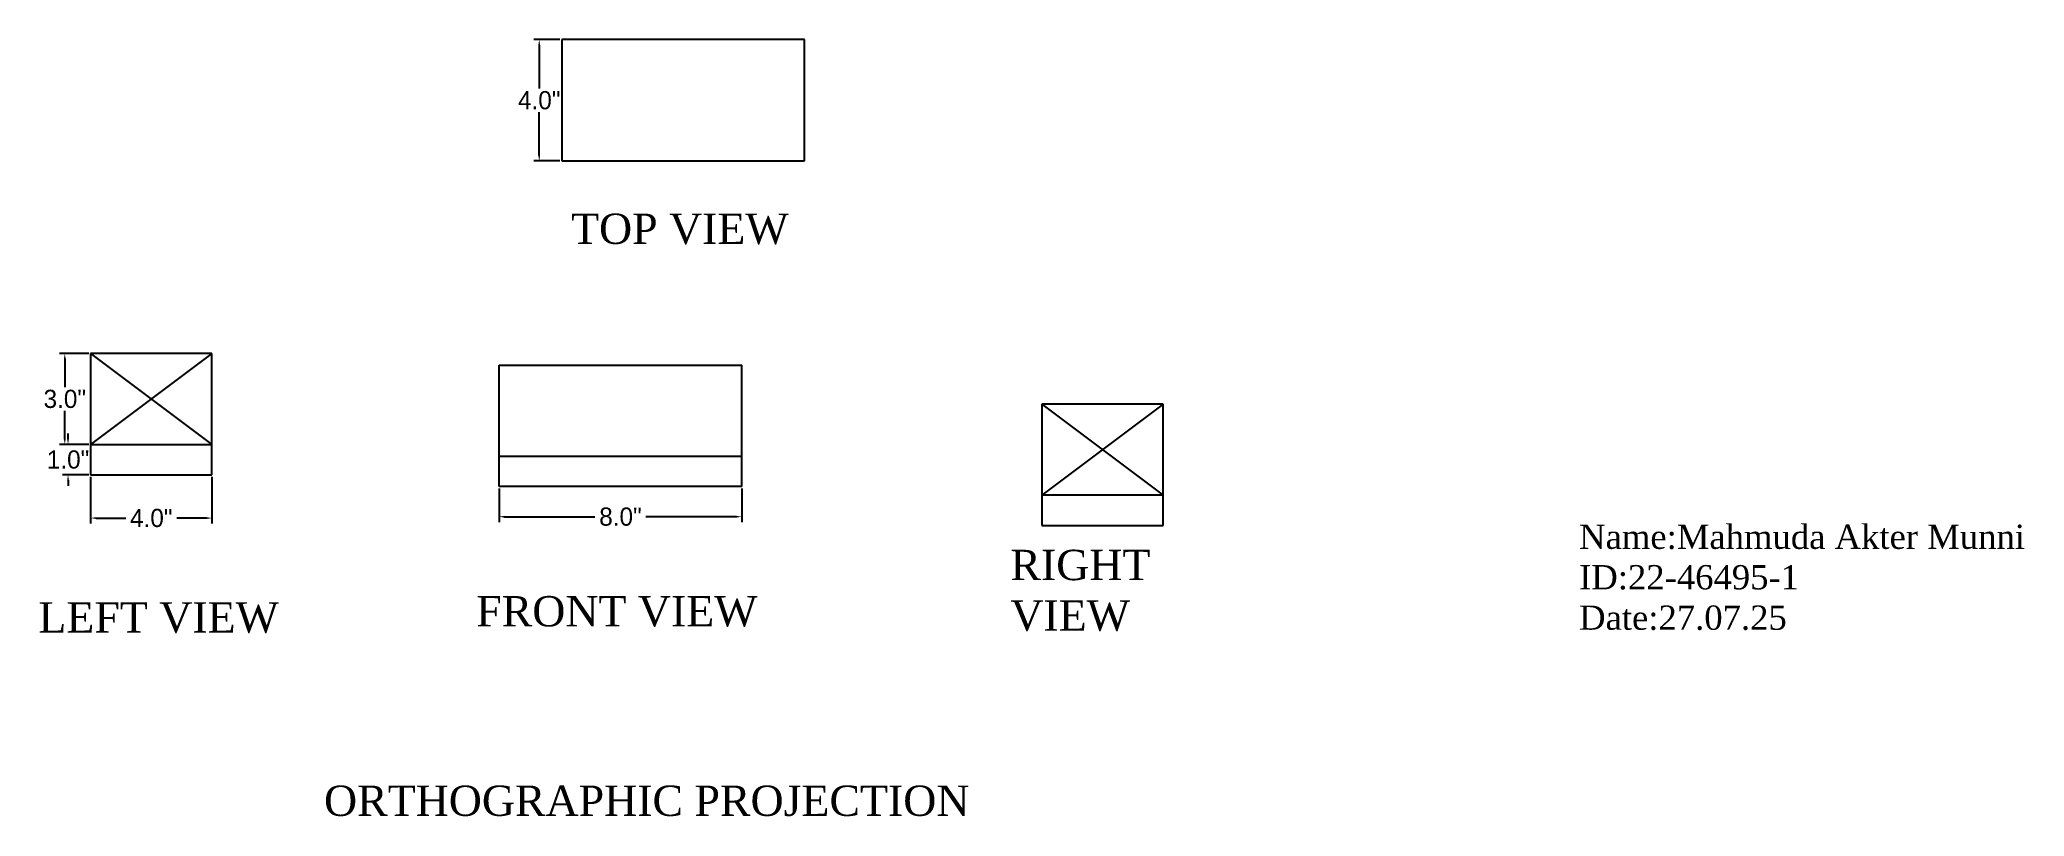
# Model space of a CAD drawing. Header units: inches. Extents: x 56.3 to 121.8, y 16.2 to 41.8.
import ezdxf

# ---------------------------------------------------------------- set-up
doc = ezdxf.new("R2010")
doc.units = ezdxf.units.IN
doc.header["$MEASUREMENT"] = 0
doc.dimstyles.get("Standard").update_dxf_attribs({"dimtxt": 0.6, "dimasz": 0.18, "dimexe": 0.18, "dimexo": 0.0625, "dimgap": 0.09, "dimtad": 0, "dimtih": 1, "dimtoh": 1, "dimdec": 1, "dimzin": 0, "dimdsep": 46, "dimlunit": 3, "dimtxsty": 'Standard', "dimcen": 0.09, "dimadec": 0, "dimazin": 0, "dimtfac": 1, "dimtdec": 1, "dimtofl": 0, "dimtmove": 0, "dimatfit": 3, "dimfxl": 1, "dimtolj": 1, "dimtzin": 0, "dimarcsym": 0})

# ---------------------------------------------------------------- blocks, each defined once
blk = doc.blocks.new('*D2')
at = {"color": 0, "lineweight": -2}
for p, q in [((73.485, 41.786), (72.62, 41.786)), ((72.8, 41.606), (72.8, 40.176)), ((72.8, 37.966), (72.8, 39.396)), ((73.485, 37.786), (72.62, 37.786))]:
    blk.add_line(p, q, dxfattribs=at)
at = {"color": 0}
for points in [[(72.77, 41.606), (72.83, 41.606), (72.8, 41.786)], [(72.77, 37.966), (72.83, 37.966), (72.8, 37.786)]]:
    blk.add_solid(points, dxfattribs=at)
at = {"layer": 'Defpoints', "color": 0}
for p in [(73.547, 41.786), (72.8, 37.786), (73.547, 37.786)]:
    blk.add_point(p, dxfattribs=at)
at = {"color": 0, "insert": (72.8, 39.786), "char_height": 0.6, "attachment_point": 5}
blk.add_mtext('\\A1;4.0"', dxfattribs=at)
blk = doc.blocks.new('*D4')
at = {"color": 0, "lineweight": -2}
for p, q in [((58.012, 27.374), (58.012, 25.83)), ((62.012, 27.374), (62.012, 25.83)), ((58.192, 26.01), (59.172, 26.01)), ((61.832, 26.01), (60.852, 26.01))]:
    blk.add_line(p, q, dxfattribs=at)
at = {"color": 0}
for points in [[(58.192, 26.04), (58.192, 25.98), (58.012, 26.01)], [(61.832, 26.04), (61.832, 25.98), (62.012, 26.01)]]:
    blk.add_solid(points, dxfattribs=at)
at = {"layer": 'Defpoints', "color": 0}
for p in [(58.012, 27.437), (62.012, 27.437), (62.012, 26.01)]:
    blk.add_point(p, dxfattribs=at)
at = {"color": 0, "insert": (60.012, 26.01), "char_height": 0.6, "attachment_point": 5}
blk.add_mtext('\\A1;4.0"', dxfattribs=at)
blk = doc.blocks.new('*D5')
at = {"color": 0, "lineweight": -2}
for p, q in [((57.269, 28.617), (57.269, 28.797)), ((57.95, 28.437), (57.089, 28.437)), ((57.95, 27.437), (57.089, 27.437)), ((57.269, 27.257), (57.269, 27.077))]:
    blk.add_line(p, q, dxfattribs=at)
at = {"color": 0}
for points in [[(57.239, 28.617), (57.299, 28.617), (57.269, 28.437)], [(57.239, 27.257), (57.299, 27.257), (57.269, 27.437)]]:
    blk.add_solid(points, dxfattribs=at)
at = {"layer": 'Defpoints', "color": 0}
for p in [(57.269, 28.437), (58.012, 28.437), (58.012, 27.437)]:
    blk.add_point(p, dxfattribs=at)
at = {"color": 0, "insert": (57.269, 27.937), "char_height": 0.6, "attachment_point": 5}
blk.add_mtext('\\A1;1.0"', dxfattribs=at)
blk = doc.blocks.new('*D6')
at = {"color": 0, "lineweight": -2}
for p, q in [((57.95, 31.437), (56.982, 31.437)), ((57.162, 31.257), (57.162, 30.327)), ((57.162, 28.617), (57.162, 29.547)), ((57.95, 28.437), (56.982, 28.437))]:
    blk.add_line(p, q, dxfattribs=at)
at = {"color": 0}
for points in [[(57.132, 31.257), (57.192, 31.257), (57.162, 31.437)], [(57.132, 28.617), (57.192, 28.617), (57.162, 28.437)]]:
    blk.add_solid(points, dxfattribs=at)
at = {"layer": 'Defpoints', "color": 0}
for p in [(58.012, 31.437), (57.162, 28.437), (58.012, 28.437)]:
    blk.add_point(p, dxfattribs=at)
at = {"color": 0, "insert": (57.162, 29.937), "char_height": 0.6, "attachment_point": 5}
blk.add_mtext('\\A1;3.0"', dxfattribs=at)
blk = doc.blocks.new('*D7')
at = {"color": 0, "lineweight": -2}
for p, q in [((71.478, 26.989), (71.478, 25.874)), ((79.478, 26.989), (79.478, 25.874)), ((71.658, 26.054), (74.638, 26.054)), ((79.298, 26.054), (76.318, 26.054))]:
    blk.add_line(p, q, dxfattribs=at)
at = {"color": 0}
for points in [[(71.658, 26.084), (71.658, 26.024), (71.478, 26.054)], [(79.298, 26.084), (79.298, 26.024), (79.478, 26.054)]]:
    blk.add_solid(points, dxfattribs=at)
at = {"layer": 'Defpoints', "color": 0}
for p in [(71.478, 27.052), (79.478, 27.052), (79.478, 26.054)]:
    blk.add_point(p, dxfattribs=at)
at = {"color": 0, "insert": (75.478, 26.054), "char_height": 0.6, "attachment_point": 5}
blk.add_mtext('\\A1;8.0"', dxfattribs=at)

msp = doc.modelspace()

# ---------------------------------------------------------------- linework, layer by layer
for p, q in [((81.547, 41.786), (73.547, 41.786)), ((73.547, 41.786), (73.547, 37.786)), ((81.547, 37.786), (81.547, 41.786)), ((73.547, 37.786), (81.547, 37.786)), ((62.012, 31.437), (58.012, 31.437)), ((58.012, 31.437), (58.012, 28.437)), ((58.012, 31.437), (62.012, 28.437)), ((62.012, 31.437), (58.012, 28.437)), ((59.012, 31.437), (59.012, 31.437)), ((62.012, 28.437), (62.012, 31.437)), ((71.478, 28.052), (71.478, 31.052)), ((71.478, 31.052), (79.478, 31.052)), ((79.478, 28.052), (79.478, 31.052)), ((93.372, 29.769), (89.372, 29.769)), ((89.372, 29.769), (89.372, 29.769)), ((89.372, 29.769), (89.372, 26.769)), ((93.372, 29.769), (89.372, 26.769)), ((89.372, 29.769), (93.372, 26.769)), ((93.372, 26.769), (93.372, 29.769)), ((58.012, 28.437), (58.012, 27.437)), ((58.012, 28.437), (62.012, 28.437)), ((62.012, 27.437), (62.012, 28.437)), ((71.478, 27.052), (71.478, 28.052)), ((71.478, 28.052), (79.478, 28.052)), ((79.478, 27.052), (79.478, 28.052)), ((58.012, 27.437), (62.012, 27.437)), ((79.478, 27.052), (71.478, 27.052)), ((89.372, 26.769), (89.372, 26.769)), ((89.372, 26.769), (89.372, 26.769)), ((89.372, 26.769), (89.372, 25.769)), ((93.372, 26.769), (89.372, 26.769)), ((93.372, 25.769), (93.372, 26.769)), ((89.372, 25.769), (93.372, 25.769))]:
    msp.add_line(p, q)

# ---------------------------------------------------------------- texts
at = {"attachment_point": 1}
for s, insert, char_height in [('{\\fTimes New Roman|b0|i0|c0|p18;TOP VIEW}', (73.85, 36.051), 1), ('{\\fTimes New Roman|b0|i0|c0|p18;Name:Mahmuda Akter Munni\\PID:22-46495-1\\PDate:27.07.25}', (107.078, 25.793), 0.8), ('{\\fTimes New Roman|b0|i0|c0|p18;LEFT VIEW}', (56.291, 23.234), 1), ('{\\fTimes New Roman|b0|i0|c0|p18;FRONT VIEW}', (70.724, 23.438), 1), ('{\\fTimes New Roman|b0|i0|c0|p18;ORTHOGRAPHIC PROJECTION}', (65.708, 17.189), 1)]:
    msp.add_mtext(s, dxfattribs=dict(at, insert=insert, char_height=char_height))
at = {"insert": (88.331, 24.964), "char_height": 1, "width": 0.05339, "attachment_point": 1}
msp.add_mtext('{\\fTimes New Roman|b0|i0|c0|p18;RIGHT VIEW}', dxfattribs=at)

# ---------------------------------------------------------------- dimensions: what is measured, and where the dimension line sits
for base, p1, p2, picture, middle in [((72.8, 37.786), (73.547, 41.786), (73.547, 37.786), '*D2', (72.8, 39.786)), ((57.162, 28.437), (58.012, 31.437), (58.012, 28.437), '*D6', (57.162, 29.937)), ((57.269, 28.437), (58.012, 27.437), (58.012, 28.437), '*D5', (57.269, 27.937))]:
    dim = msp.add_linear_dim(base=base, p1=p1, p2=p2, angle=90, dimstyle='Standard')
    dim.commit()
    dim.dimension.update_dxf_attribs({"geometry": picture, "text_midpoint": middle})
for base, p1, p2, picture, middle in [((62.012, 26.01), (58.012, 27.437), (62.012, 27.437), '*D4', (60.012, 26.01)), ((79.478, 26.054), (71.478, 27.052), (79.478, 27.052), '*D7', (75.478, 26.054))]:
    dim = msp.add_linear_dim(base=base, p1=p1, p2=p2, dimstyle='Standard')
    dim.commit()
    dim.dimension.update_dxf_attribs({"geometry": picture, "text_midpoint": middle})

doc.saveas('drawing.dxf')
